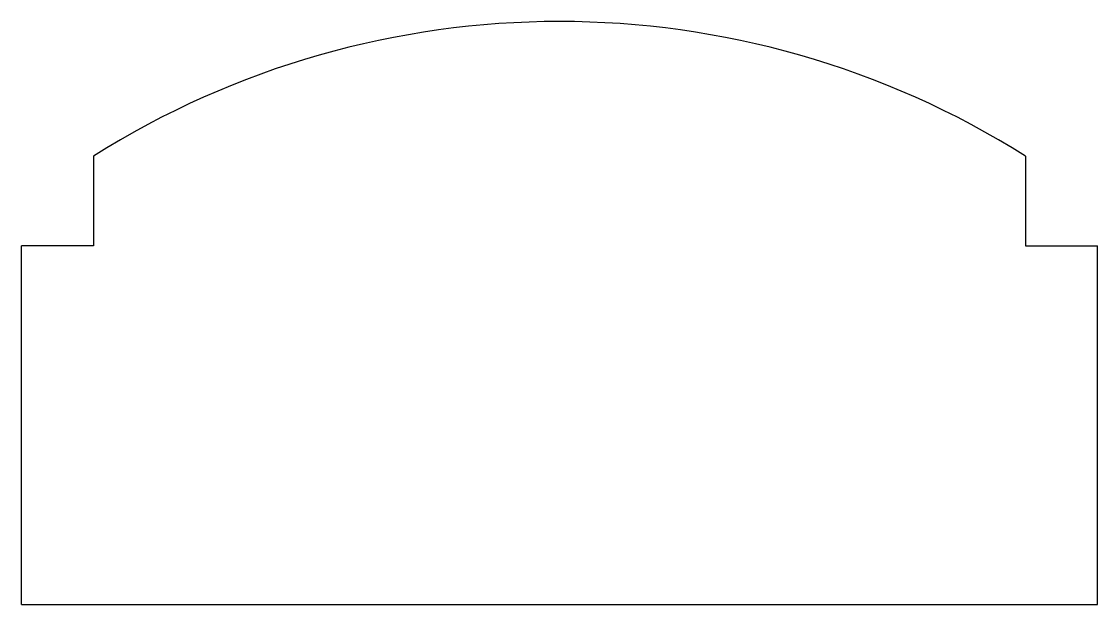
# Model space of a CAD drawing. Extents: x 6833.44 to 6834.64, y 9487.92 to 9488.57.
import ezdxf

# ---------------------------------------------------------------- set-up
doc = ezdxf.new("R2010")
doc.units = 0
doc.header["$LTSCALE"] = 10
doc.header["$MEASUREMENT"] = 0
doc.layers.add('MOVEIS', color=2, linetype='CONTINUOUS')

msp = doc.modelspace()

# ---------------------------------------------------------------- linework, layer by layer
at = {"layer": 'MOVEIS'}
for p, q in [((6833.519, 9488.4235), (6833.519, 9488.3235)), ((6834.5585, 9488.4235), (6834.5585, 9488.3235)), ((6833.4387, 9487.9235), (6833.4387, 9488.3235)), ((6833.519, 9488.3235), (6833.4387, 9488.3235)), ((6834.5585, 9488.3235), (6834.6387, 9488.3235)), ((6834.6387, 9487.9235), (6834.6387, 9488.3235)), ((6833.4387, 9487.9235), (6834.6387, 9487.9235))]:
    msp.add_line(p, q, dxfattribs=at)
msp.add_arc((6834.0387, 9487.598), 0.9755, 57.804, 122.196, dxfattribs=at)

doc.saveas('drawing.dxf')
